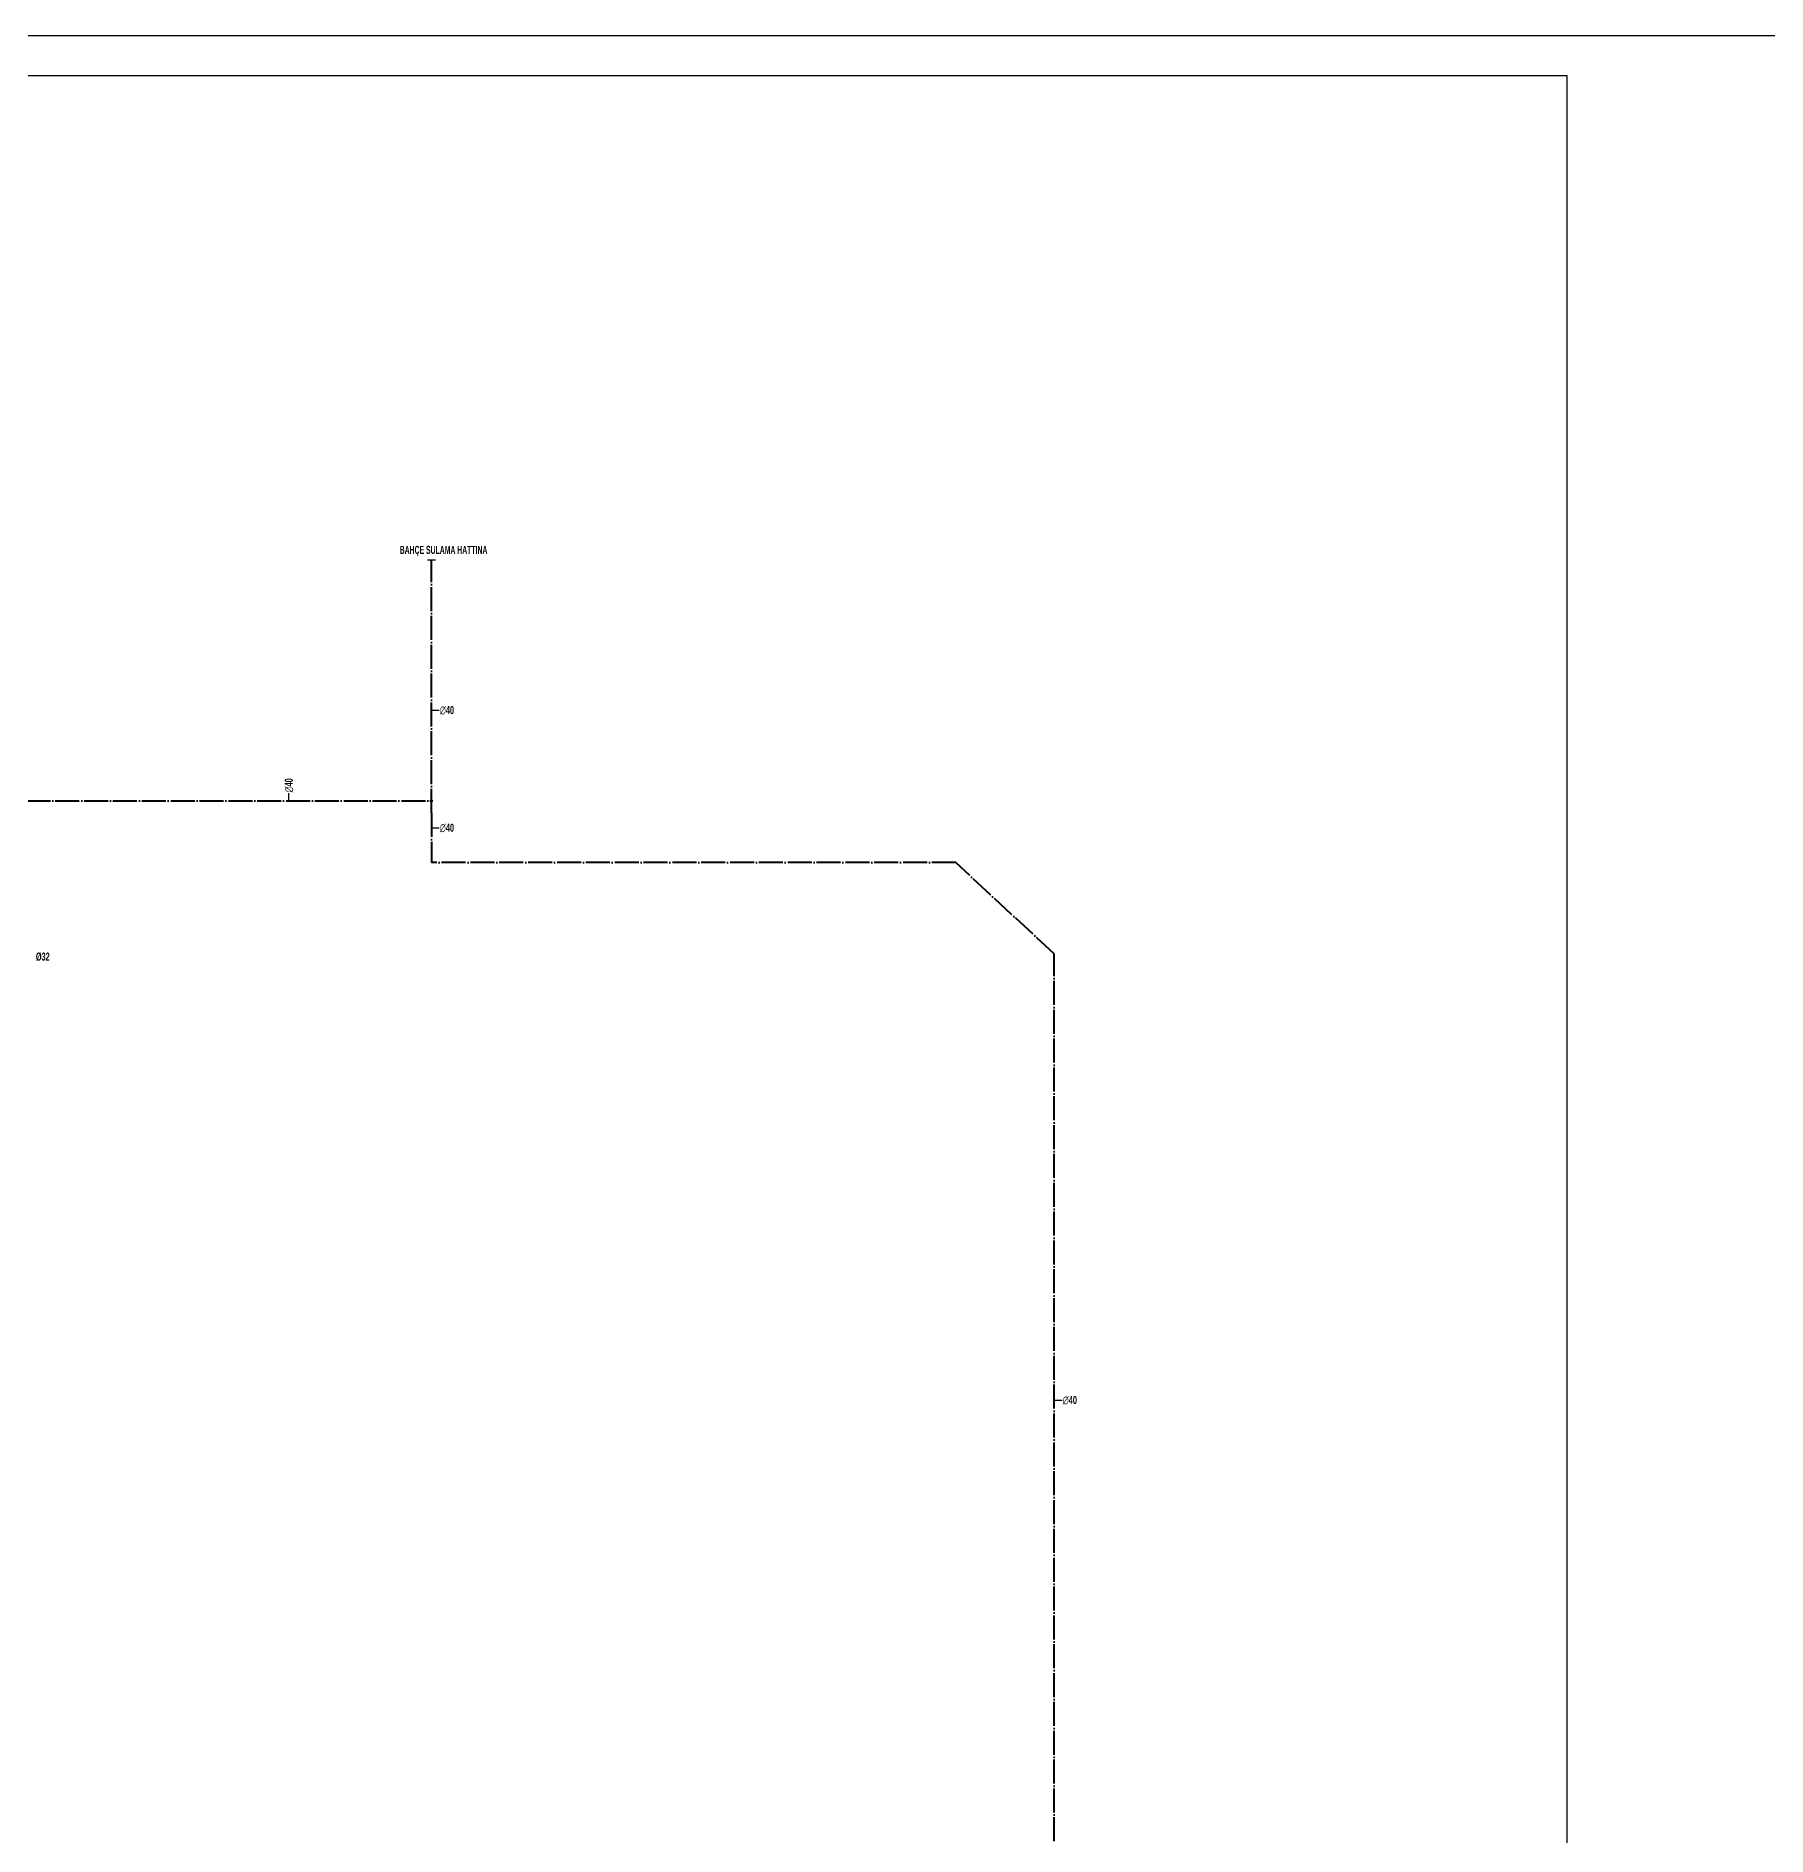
# Model space of a CAD drawing. Header units: centimetres. Extents: x 405464 to 563355, y 50011 to 66875.
# Drawn here: x 498236 to 502564, y 54511 to 59011 of the extents above; entities that cross this region are included whole.
import ezdxf
from ezdxf.enums import TextEntityAlignment as Align

# ---------------------------------------------------------------- set-up
doc = ezdxf.new("R2010")
doc.units = ezdxf.units.CM
doc.linetypes.add('SOGUKSU1', pattern=[72, 60, -6, 0, -6])
for name, color, linetype, lineweight in [('0-KRCN-SHT YUMUŞAK SU ÇAP', 201, 'Continuous', 30), ('0-KRCN-SHT-03CIHAZ', 120, 'Continuous', 30), ('0-KRCN-SHT-05CIHAZ', 171, 'Continuous', 40), ('0-KRCN-SHT-SOGUKSU', 141, 'SOGUKSU1', 40), ('0-KRCN-SHT-YAZI-ÇAP-TEMSU', 81, 'Continuous', 30), ('0-KRCN-Z-ANTET', 71, 'Continuous', 30), ('0-MEK-SHT-YAZI-ÇAP-TEMSU', 81, 'Continuous', 30)]:
    doc.layers.add(name, color=color, linetype=linetype, lineweight=lineweight)
doc.styles.add('CAP', font='ARIALNB.TTF')

# ---------------------------------------------------------------- blocks, each defined once
blk = doc.blocks.new('DONUT')
at = {"layer": '0-KRCN-SHT-03CIHAZ'}
blk.add_hatch(color=256, dxfattribs=at).paths.add_polyline_path([(2.5, 0, 1), (-2.5, 0, 1)])
blk.add_circle((0, 0), 2.5, dxfattribs=at)

msp = doc.modelspace()

# ---------------------------------------------------------------- linework, layer by layer
at = {"layer": '0-KRCN-SHT-SOGUKSU'}
for p, q in [((499224.8, 57068.9), (499224.8, 57701.8)), ((487541.7, 57098.9), (499224.8, 57098.9)), ((499224.8, 57068.9), (499224.8, 56944.6)), ((500536.2, 56944.6), (499224.8, 56944.6)), ((500782.1, 56716.5), (500536.2, 56944.6)), ((500782.1, 51614.1), (500782.1, 56716.5))]:
    msp.add_line(p, q, dxfattribs=at)
at = {"layer": '0-KRCN-SHT-YAZI-ÇAP-TEMSU', "linetype": 'Continuous'}
msp.add_line((499214.8, 57701.8), (499234.8, 57701.8), dxfattribs=at)
at = {"layer": '0-KRCN-Z-ANTET'}
for points in [[(405464.1, 50011.3), (563355.4, 50011.3), (563355.4, 59011.3), (405464.1, 59011.3)], [(470564.1, 50111.3), (502064.1, 50111.3), (502064.1, 58911.3), (470564.1, 58911.3)]]:
    msp.add_lwpolyline(points, close=True, dxfattribs=at)
at = {"layer": '0-MEK-SHT-YAZI-ÇAP-TEMSU', "linetype": 'Continuous'}
for p, q in [((499224.8, 57326), (499244.3, 57326)), ((498868.3, 57098.9), (498868.3, 57118.4)), ((499224.8, 57031.9), (499244.3, 57031.9)), ((500782.1, 55601.2), (500801.6, 55601.2))]:
    msp.add_line(p, q, dxfattribs=at)

# ---------------------------------------------------------------- block references
at = {"layer": '0-KRCN-SHT-05CIHAZ'}
msp.add_blockref('DONUT', (499224.8, 57098.9), dxfattribs=at)

# ---------------------------------------------------------------- texts
at = {"layer": '0-KRCN-SHT YUMUŞAK SU ÇAP', "linetype": 'Continuous', "style": 'CAP', "width": 0.7}
msp.add_text('Ø32', height=20, dxfattribs=at).set_placement((498235.9, 56699.8))
at = {"layer": '0-KRCN-SHT-YAZI-ÇAP-TEMSU', "linetype": 'Continuous', "style": 'CAP', "width": 0.6}
msp.add_text('BAHÇE SULAMA HATTINA', height=20, dxfattribs=at).set_placement((499145.7, 57716.6))
at = {"layer": '0-MEK-SHT-YAZI-ÇAP-TEMSU', "linetype": 'Continuous', "style": 'CAP', "width": 0.7}
for p in [(499245.9, 57326), (499245.9, 57031.9), (500803.2, 55601.2)]:
    msp.add_text('∅40', height=20, dxfattribs=at).set_placement(p, align=Align.MIDDLE_LEFT)
msp.add_text('∅40', height=20, rotation=90, dxfattribs=at).set_placement((498868.3, 57120), align=Align.MIDDLE_LEFT)

doc.saveas('drawing.dxf')
